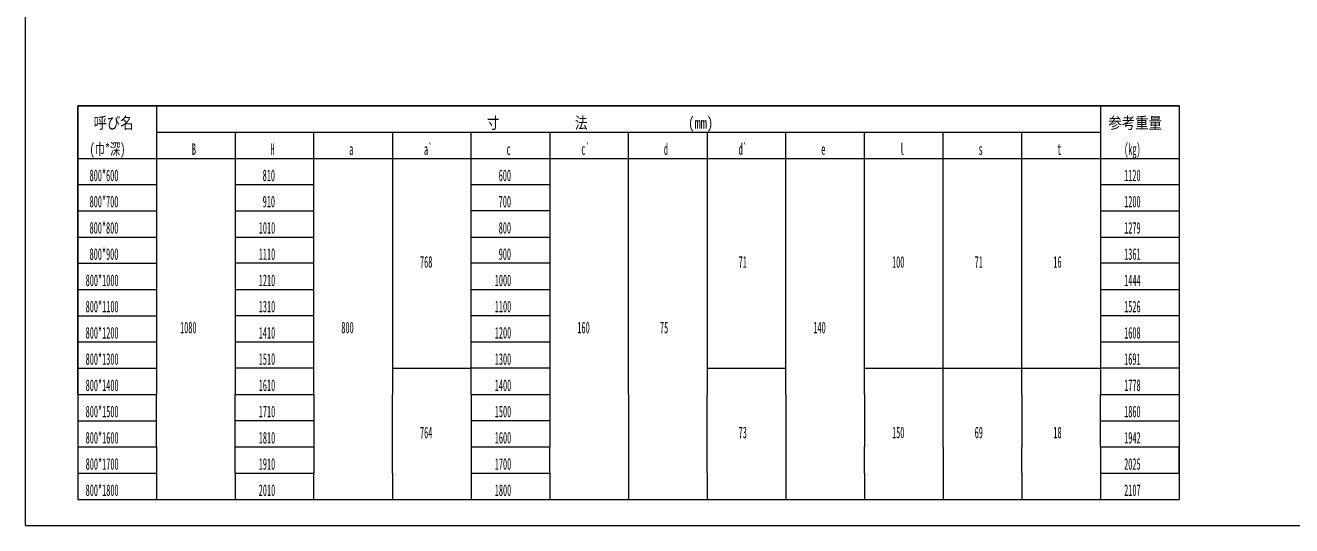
# Model space of a CAD drawing. Units: millimetres on the paper. Extents: x 26 to 772, y 19 to 550.
# Drawn here: x 25.5 to 508.4, y 19 to 209.7 of the extents above; entities that cross this region are included whole.
import ezdxf
from ezdxf.enums import TextEntityAlignment as Align

# ---------------------------------------------------------------- set-up
doc = ezdxf.new("R2010")
doc.units = ezdxf.units.MM
doc.layers.add('1', color=7, linetype='Continuous', lineweight=18)
doc.styles.add('ＭＳ ゴシック', font='')
doc.styles.get('ＭＳ ゴシック').set_extended_font_data('MS Gothic')

msp = doc.modelspace()

# ---------------------------------------------------------------- linework, layer by layer
at = {"layer": '1'}
for p, q in [((25.5, 550), (25.5, 19)), ((45.5, 69), (45.5, 179)), ((45.5, 179), (45.5, 29)), ((45.5, 179), (465.5, 179)), ((465.5, 179), (45.5, 179)), ((75.5, 179), (75.5, 69)), ((75.5, 179), (75.5, 69)), ((435.5, 179), (435.5, 69)), ((465.5, 179), (465.5, 29)), ((75.5, 169), (435.5, 169)), ((105.5, 169), (105.5, 69)), ((135.5, 69), (135.5, 169)), ((165.5, 169), (165.5, 69)), ((195.5, 69), (195.5, 169)), ((225.5, 169), (225.5, 69)), ((255.5, 69), (255.5, 169)), ((285.5, 169), (285.5, 69)), ((315.5, 69), (315.5, 169)), ((345.5, 69), (345.5, 169)), ((375.5, 69), (375.5, 169)), ((405.5, 69), (405.5, 169)), ((45.5, 159), (465.5, 159)), ((45.5, 159), (465.5, 159)), ((45.5, 149), (75.5, 149)), ((105.5, 149), (135.5, 149)), ((195.5, 149), (225.5, 149)), ((435.5, 149), (465.5, 149)), ((45.5, 139), (75.5, 139)), ((105.5, 139), (135.5, 139)), ((225.5, 139), (195.5, 139)), ((435.5, 139), (465.5, 139)), ((45.5, 129), (75.5, 129)), ((105.5, 129), (135.5, 129)), ((195.5, 129), (225.5, 129)), ((435.5, 129), (465.5, 129)), ((45.5, 119), (75.5, 119)), ((135.5, 119), (105.5, 119)), ((225.5, 119), (195.5, 119)), ((465.5, 119), (435.5, 119)), ((45.5, 109), (75.5, 109)), ((105.5, 109), (135.5, 109)), ((195.5, 109), (225.5, 109)), ((435.5, 109), (465.5, 109)), ((45.5, 99), (75.5, 99)), ((135.5, 99), (105.5, 99)), ((225.5, 99), (195.5, 99)), ((465.5, 99), (435.5, 99)), ((45.5, 89), (75.5, 89)), ((105.5, 89), (135.5, 89)), ((195.5, 89), (225.5, 89)), ((435.5, 89), (465.5, 89)), ((45.5, 79), (75.5, 79)), ((135.5, 79), (105.5, 79)), ((165.5, 79), (195.5, 79)), ((225.5, 79), (195.5, 79)), ((285.5, 79), (315.5, 79)), ((345.5, 79), (375.5, 79)), ((375.5, 79), (405.5, 79)), ((405.5, 79), (435.5, 79)), ((465.5, 79), (435.5, 79)), ((45.5, 69), (75.5, 69)), ((75.5, 49), (75.5, 69)), ((105.5, 49), (105.5, 69)), ((105.5, 69), (135.5, 69)), ((135.5, 69), (135.5, 49)), ((165.5, 49), (165.5, 69)), ((195.5, 69), (195.5, 49)), ((195.5, 69), (225.5, 69)), ((225.5, 69), (225.5, 49)), ((255.5, 69), (255.5, 49)), ((285.5, 49), (285.5, 69)), ((315.5, 69), (315.5, 49)), ((345.5, 69), (345.5, 49)), ((375.5, 49), (375.5, 69)), ((405.5, 69), (405.5, 49)), ((435.5, 49), (435.5, 69)), ((435.5, 69), (465.5, 69)), ((45.5, 59), (75.5, 59)), ((135.5, 59), (105.5, 59)), ((225.5, 59), (195.5, 59)), ((435.5, 59), (465.5, 59)), ((45.5, 49), (75.5, 49)), ((75.5, 49), (75.5, 39)), ((105.5, 39), (105.5, 49)), ((105.5, 49), (135.5, 49)), ((135.5, 49), (135.5, 39)), ((165.5, 39), (165.5, 49)), ((195.5, 49), (195.5, 39)), ((195.5, 49), (225.5, 49)), ((225.5, 39), (225.5, 49)), ((255.5, 49), (255.5, 39)), ((285.5, 39), (285.5, 49)), ((315.5, 49), (315.5, 39)), ((345.5, 39), (345.5, 49)), ((375.5, 49), (375.5, 39)), ((405.5, 39), (405.5, 49)), ((435.5, 49), (435.5, 39)), ((435.5, 49), (465.5, 49)), ((465.5, 39), (465.5, 49)), ((45.5, 39), (75.5, 39)), ((75.5, 39), (75.5, 29)), ((105.5, 39), (105.5, 29)), ((105.5, 39), (135.5, 39)), ((135.5, 29), (135.5, 39)), ((165.5, 39), (165.5, 29)), ((195.5, 39), (195.5, 29)), ((195.5, 39), (225.5, 39)), ((225.5, 39), (225.5, 29)), ((255.5, 39), (255.5, 29)), ((285.5, 39), (285.5, 29)), ((315.5, 39), (315.5, 29)), ((345.5, 39), (345.5, 29)), ((375.5, 39), (375.5, 29)), ((405.5, 39), (405.5, 29)), ((435.5, 39), (435.5, 29)), ((435.5, 39), (465.5, 39)), ((45.5, 29), (465.5, 29)), ((25.5, 19), (771.5, 19))]:
    msp.add_line(p, q, dxfattribs=at)

# ---------------------------------------------------------------- texts
at = {"layer": '1', "style": 'ＭＳ ゴシック'}
for s, width, p in [('呼び名', 0.85, (51.5, 169)), ('寸\u3000\u3000    \u3000\u3000法\u3000        \u3000\u3000\u3000(mm)', 0.8, (201.5, 169)), ('参考重量', 0.85, (438.5, 169)), ('(巾*深)', 0.65, (50, 159)), ('B', 0.5, (89, 159)), ('H', 0.5, (119, 159)), ('a`', 0.5, (177.5, 159)), ('c`', 0.5, (237.5, 159)), ('d', 0.5, (269, 159)), ('d`', 0.5, (297.5, 159)), ('l', 0.5, (359, 159)), ('t', 0.5, (419, 159)), ('(kg)', 0.5, (444.5, 159)), ('a', 0.5, (149, 159)), ('c', 0.5, (209, 159)), ('e', 0.5, (329, 159)), ('s', 0.5, (389, 159)), ('800*600', 0.5, (50, 149)), ('810', 0.5, (116, 149)), ('600', 0.5, (206, 149)), ('1120', 0.5, (444.5, 149)), ('800*700', 0.5, (50, 139)), ('910', 0.5, (116, 139)), ('700', 0.5, (206, 139)), ('1200', 0.5, (444.5, 139)), ('800*800', 0.5, (50, 129)), ('1010', 0.5, (114.5, 129)), ('800', 0.5, (206, 129)), ('1279', 0.5, (444.5, 129)), ('800*900', 0.5, (50, 119)), ('1110', 0.5, (114.5, 119)), ('768', 0.5, (176, 116)), ('900', 0.5, (206, 119)), ('71', 0.5, (297.5, 116)), ('100', 0.5, (356, 116)), ('71', 0.5, (387.5, 116)), ('16', 0.5, (417.5, 116)), ('1361', 0.5, (444.5, 119)), ('800*1000', 0.5, (48.5, 109)), ('1210', 0.5, (114.5, 109)), ('1000', 0.5, (204.5, 109)), ('1444', 0.5, (444.5, 109)), ('800*1100', 0.5, (48.5, 99)), ('1310', 0.5, (114.5, 99)), ('1100', 0.5, (204.5, 99)), ('1526', 0.5, (444.5, 99)), ('1080', 0.5, (84.5, 91)), ('800', 0.5, (146, 91)), ('160', 0.5, (236, 91)), ('75', 0.5, (267.5, 91)), ('140', 0.5, (326, 91)), ('800*1200', 0.5, (48.5, 89)), ('1410', 0.5, (114.5, 89)), ('1200', 0.5, (204.5, 89)), ('1608', 0.5, (444.5, 89)), ('800*1300', 0.5, (48.5, 79)), ('1510', 0.5, (114.5, 79)), ('1300', 0.5, (204.5, 79)), ('1691', 0.5, (444.5, 79)), ('800*1400', 0.5, (48.5, 69)), ('1610', 0.5, (114.5, 69)), ('1400', 0.5, (204.5, 69)), ('1778', 0.5, (444.5, 69)), ('800*1500', 0.5, (48.5, 59)), ('1710', 0.5, (114.5, 59)), ('1500', 0.5, (204.5, 59)), ('1860', 0.5, (444.5, 59)), ('800*1600', 0.5, (48.5, 49)), ('1810', 0.5, (114.5, 49)), ('764', 0.5, (176, 51)), ('1600', 0.5, (204.5, 49)), ('73', 0.5, (297.5, 51)), ('150', 0.5, (356, 51)), ('69', 0.5, (387.5, 51)), ('18', 0.5, (417.5, 51)), ('1942', 0.5, (444.5, 49)), ('800*1700', 0.5, (48.5, 39)), ('1910', 0.5, (114.5, 39)), ('1700', 0.5, (204.5, 39)), ('2025', 0.5, (444.5, 39)), ('800*1800', 0.5, (48.5, 29)), ('2010', 0.5, (114.5, 29)), ('1800', 0.5, (204.5, 29)), ('2107', 0.5, (444.5, 29))]:
    msp.add_text(s, height=4.399, dxfattribs=dict(at, width=width)).set_placement(p, align=Align.BOTTOM_LEFT)

doc.saveas('drawing.dxf')
